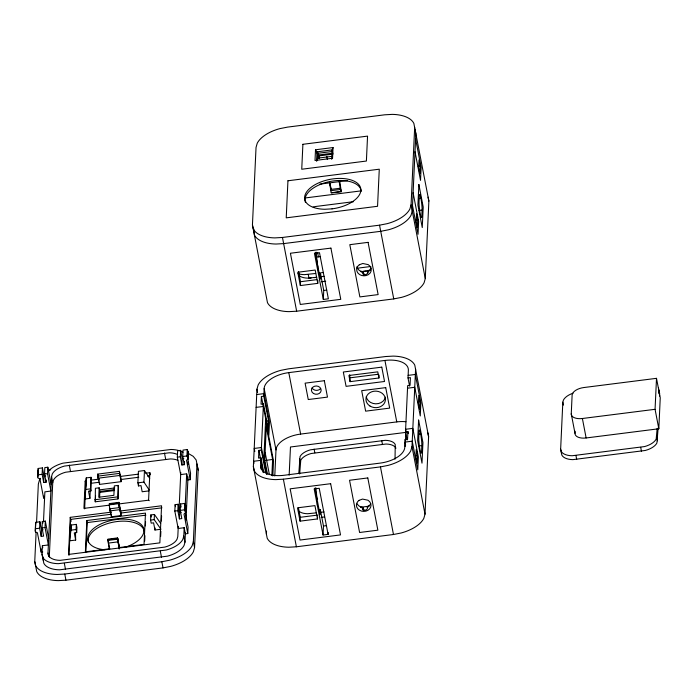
<?xml version="1.0" encoding="UTF-8"?>
<svg xmlns="http://www.w3.org/2000/svg" width="695" height="695" viewBox="0 0 695 695"><rect width="100%" height="100%" fill="white"/><g stroke="black" fill="none" stroke-linecap="round" stroke-linejoin="round"><path stroke-width="1.04" d="M42.76 551.952L41.161 552.16L37.408 532.7L35.41 531.901L35.714 522.336L39.919 521.806L41.5 529.998L41.205 536.41L43.603 536.106L42.03 527.913L42.325 521.502L45.331 521.12L48.685 538.529M43.759 496.126L43.663 498.263L39.91 478.803L37.912 478.004L38.216 468.439L42.421 467.909L44.002 476.101L43.707 482.521L46.105 482.217L46.209 480.071M35.21 530.876L35.714 522.336M37.712 476.978L38.216 468.439M35.41 531.901L35.515 524.456M38.112 473.729L38.008 470.567M188.406 453.505L193.219 456.337L196.164 459.977L198.162 470.063L194.565 547.564L193.366 551.769A31.735 16.393 -10.9 0 1 170.683 566.39L163.03 567.893L65.947 580.186L58.337 580.62A31.735 16.393 -10.9 0 1 36.748 571.603L34.75 561.508L36.097 532.448M36.548 522.762L38.347 484.015L39.537 479.811A31.735 16.393 -10.9 0 1 40.423 478.325M41.205 536.41L39.624 528.217L39.919 521.806M43.707 482.521L42.126 474.32L42.421 467.909M46.105 482.217L44.532 474.016L44.828 467.605L47.833 467.222L51.187 484.632M41.161 552.16L41.309 548.946M185.417 532.718L184.983 542.187L184.045 545.488A23.135 11.954 -10.9 0 1 167.504 556.148L59.553 569.822A23.135 11.954 -10.9 0 1 43.82 563.245L41.995 554.002L42.378 545.705L48.389 544.949L45.036 527.531L45.331 521.12M43.472 522.041L44.88 491.86L50.891 491.052L47.538 473.643L47.833 467.222M43.177 560.153L43.325 557.043M48.607 556.104L48.007 553.038L51.56 476.544L52.316 473.894A16.993 8.774 -10.9 0 1 64.461 466.067L169.276 452.793A16.993 8.774 -10.9 0 1 176.678 454.156M49.293 557.025L52.742 482.695L53.498 480.045A16.993 8.774 -10.9 0 1 65.643 472.218L170.457 458.935A16.993 8.774 -10.9 0 1 177.868 460.299M111.078 512.172L70.247 517.349L68.527 554.428L159.859 542.865L161.579 505.778L120.748 510.947M68.97 555.435L69.648 540.814L71.559 524.986L76.328 524.386L76.919 527.453L76.685 532.587L74.278 532.891L75.659 540.067L69.648 540.814M69.7 539.78L70.647 519.391L111.504 514.222L111.382 516.785L120.999 515.568L121.121 513.006L118.915 502.372L109.306 503.597L109.271 504.231L118.888 503.015L118.915 502.372M75.659 540.067L75.503 532.883M76.685 532.587L76.094 529.512L76.328 524.386M84.642 508.879L85.798 483.955L85.207 480.879L83.93 508.375L109.367 505.152M85.728 489.462L86.267 477.917L91.071 477.309L90.932 490.905L88.526 491.209L89.907 498.376L85.103 498.984L85.728 489.462L90.532 488.854L91.071 477.309M108.35 539.902L107.899 539.138L117.516 537.921L119.514 547.521L144.03 544.411L145.481 513.101L86.84 520.529L85.389 551.839L109.906 548.737M85.885 551.734L87.231 522.579L86.84 520.529M89.907 498.376L90.298 489.975M99.177 487.82L98.742 497.255L113.876 495.335L114.319 485.901L118.107 485.423L118.498 487.473L117.968 498.923L95.25 501.799L95.389 488.298L99.177 487.82L99.871 491.426L99.576 497.716M95.25 501.799L95.545 495.552M98.073 478.203L97.778 474.094L119.41 471.349L121.234 479.463L121.13 481.661L99.498 484.406L98.125 477.239L98.073 478.203L119.705 475.467L119.749 474.503L121.13 481.661M99.498 484.406L99.602 482.208L91.106 483.286M109.384 549.259L107.873 539.78L117.481 538.564L119.062 546.757L117.516 537.921M120.999 515.568L119.618 508.401L119.557 509.678L109.94 510.903L110.001 509.617L111.382 516.785M117.968 498.923L118.107 485.423M119.705 475.467L119.41 471.349M119.201 549.059L117.481 538.564M119.253 505.708L119.557 509.678M117.907 539.972L117.968 538.686M148.808 490.913L142.18 491.756L140.998 485.605L138.47 485.927L137.879 482.851L138.418 471.306L144.473 470.541L149.703 478.377M138.47 485.927L138.618 482.782M149.173 489.923L143.935 482.087L144.473 470.541M144.673 541.066L144.925 535.663M145.377 525.95L145.576 521.632M149.295 500.695L148.582 500.183L149.859 472.696L145.62 473.226M154.438 514.491L154.203 519.625L160.979 529.26L154.976 530.016L153.595 522.849L151.189 523.153L150.598 520.077L150.832 514.943L154.438 514.491L160.606 523.248M154.976 530.016L155.072 527.965M160.641 536.557L160.884 531.345M161.362 521.068L161.596 515.977M174.819 511.068L175.123 504.657L178.12 504.275L179.701 512.467L179.406 518.887L181.803 518.583L180.231 510.391L180.526 503.971L184.731 503.441L185.921 506.438L185.626 512.849L184.019 514.1L187.772 533.56L185.365 533.864L184.184 527.722L178.172 528.487L174.819 511.068L177.824 510.695L178.12 504.275M187.806 458.917L190.569 473.252L190.274 479.672L187.867 479.976L186.686 473.825L180.674 474.589L177.321 457.18L177.625 450.76L180.622 450.377L182.203 458.57L181.908 464.99L184.305 464.686L184.462 461.48M181.908 464.99L180.326 456.797L180.622 450.377M178.276 526.35L177.798 536.592L177.043 539.242A16.993 8.774 -10.9 0 1 164.897 547.078L60.083 560.352A16.993 8.774 -10.9 0 1 48.528 555.522L48.007 553.038M178.936 512.015L180.778 472.452M184.305 464.686L182.733 456.493L183.028 450.073L187.233 449.543L188.423 452.541L188.128 458.952L186.521 460.212L190.274 479.672M185.626 512.849L184.436 509.852L184.731 503.441M188.128 458.952L186.938 455.955L187.233 449.543M41.995 554.002L42.63 557.103A23.135 11.954 -10.9 0 0 58.371 563.671L166.322 549.997A23.135 11.954 -10.9 0 0 182.863 539.337L183.793 536.045L184.184 527.627M185.226 505.23L186.668 474.146M185.435 511.824L185.73 505.413M187.928 457.927L188.232 451.515M186.017 519.947L188.015 476.761M187.772 533.56L188.067 527.149L185.304 512.806M34.75 561.508L35.567 565.461A31.735 16.393 -10.9 0 0 57.155 574.47L64.757 574.044L161.839 561.742L169.502 560.24A31.735 16.393 -10.9 0 0 192.185 545.618L193.375 541.422L196.972 463.921M252.441 224.937L256.038 147.436L257.237 143.231A31.735 16.393 -10.9 0 1 279.92 128.61L287.574 127.107L384.656 114.814L392.267 114.38A31.735 16.393 -10.9 0 1 413.855 123.397L428.876 201.09L425.279 278.591L424.08 282.787A31.735 16.393 -10.9 0 1 401.397 297.408L393.744 298.911L296.652 311.212L289.051 311.638A31.735 16.393 -10.9 0 1 267.462 302.629L252.441 224.937L253.258 228.881A31.735 16.393 -10.9 0 0 274.846 237.898L282.457 237.464L379.54 225.171L387.193 223.668A31.735 16.393 -10.9 0 0 409.876 209.039L411.075 204.843L414.672 127.341M253.727 228.924L254.44 235.023A31.735 16.393 -10.9 0 0 276.037 244.041L283.638 243.606L380.721 231.313L388.375 229.81A31.735 16.393 -10.9 0 0 411.066 215.189L412.257 210.985L415.853 133.492L415.037 129.539M253.362 466.658L256.959 389.165L258.158 384.961A31.735 16.393 -10.9 0 1 280.841 370.339L288.495 368.837L385.577 356.535L393.188 356.109A31.735 16.393 -10.9 0 1 414.776 365.127L428.607 436.668L425.01 514.17L423.82 518.374A31.735 16.393 -10.9 0 1 401.128 532.995L393.474 534.498L296.391 546.791L288.79 547.226A31.735 16.393 -10.9 0 1 267.193 538.208L253.362 466.658L254.179 470.611A31.735 16.393 -10.9 0 0 275.767 479.62L283.378 479.194L380.46 466.892L388.114 465.389A31.735 16.393 -10.9 0 0 410.797 450.768L411.996 446.572L415.593 369.071M409.59 386.133L408.008 377.932L408.365 370.235A24.36 12.588 -10.9 0 0 384.926 360.444L288.79 372.624A24.36 12.588 -10.9 0 0 264.161 388.505L263.805 396.202L261.398 396.506L261.042 404.203L263.448 403.899L261.303 450.099L258.896 450.403L258.54 458.101L260.946 457.797L263.7 472.14M261.398 469.733L260.582 465.494L260.946 457.797M268.062 431.048L268.539 420.788L263.805 396.202M266.385 534.264L266.533 531.032M271.867 475.519L272.614 459.482L266.307 426.704L264.752 460.073L267.401 473.816M272.831 475.979L273.526 461.011L265.629 420.041L263.848 458.535L266.88 474.294M274.786 475.988L275.993 449.96L264.161 388.505M289.163 475.137L290.467 446.998L405.837 432.386L405.176 446.459M317.893 280.467L317.763 283.36L300.336 285.567L300.509 281.718L298.537 271.476M298.798 473.495L300.049 456.554A14.638 7.558 -10.9 0 1 310.517 449.813L385.291 440.335A14.638 7.558 -10.9 0 1 395.246 444.496L395.029 459.178M299.658 473.973L300.761 460.238A14.638 7.558 -10.9 0 1 311.221 453.496L385.994 444.027A14.638 7.558 -10.9 0 1 395.959 448.188M315.513 149.773L315.009 160.484L332.558 158.26L333.053 147.549L315.513 149.773L316.981 151.814L317.676 155.419L317.433 160.658M316.546 161.249L316.981 151.814L332.123 149.894L333.053 147.549M317.58 517.01L317.493 518.939L300.066 521.146L300.249 517.297L298.476 508.08M317.598 269.738L317.78 265.89M318.979 274.273L320.577 274.073L320.343 279.199L315.217 252.572M323.323 299.441L314.444 253.345L319.491 252.711L328.37 298.798L323.323 299.441L323.74 290.458L320.577 274.073M331.689 159.329L332.123 149.894L332.427 151.458L317.285 153.369M339.803 181.543L341.288 191.664L331.671 192.88L331.194 192.758L329.473 182.255M317.337 505.317L317.511 501.469M318.71 509.852L320.317 509.652L320.074 514.786L314.948 488.159M328.188 532.457L328.101 534.385L323.053 535.02L323.47 526.037L320.317 509.652M341.288 191.664L340.802 191.542L339.091 181.039M340.889 189.613L340.802 191.542L331.194 192.758M379.079 375.109L378.94 377.993L350.098 381.651L349.689 374.727M356.943 266.698A7.306 6.212 2.7 0 0 359.888 270.772L363.111 271.893C360.705 276.245 369.531 275.142 367.438 271.345L370.088 269.486A7.306 6.212 2.7 0 0 370.991 268.07M357.23 503.84A7.306 6.212 2.7 0 0 359.628 506.36L362.851 507.472C360.444 511.833 369.262 510.721 367.168 506.924L369.818 505.065A7.306 6.212 2.7 0 0 370.722 503.649M407.088 440.022L405.506 431.83L407.913 431.526L407.557 439.223L405.15 439.527L404.794 447.232A24.36 12.588 -10.9 0 1 380.165 463.105L284.02 475.284A24.36 12.588 -10.9 0 1 260.582 465.494M405.506 431.83L407.652 385.638L410.059 385.334L410.415 377.628L408.008 377.932M417.721 219.915L417.356 227.621L416.175 221.47L416.531 213.773L417.721 219.915L415.653 220.176M420.223 166.018L419.858 173.724L418.677 167.573L419.033 159.876L420.223 166.018L418.155 166.287M422.091 210.003L421.796 216.414A8.531 0.904 82.8 0 1 420.206 213.739A8.531 0.904 82.8 0 1 419.033 202.08L419.337 195.66A8.531 0.904 82.8 0 1 420.918 198.336A8.531 0.904 82.8 0 1 422.091 210.003L419.007 210.394M417.452 455.503L417.096 463.2L415.914 457.049L416.27 449.352L417.452 455.503L415.393 455.764M419.954 401.606L419.598 409.303L418.416 403.161L418.772 395.455L419.954 401.606L417.895 401.866M421.83 445.582L421.535 452.002A8.531 0.904 82.8 0 1 419.945 449.318A8.531 0.904 82.8 0 1 418.772 437.659L419.068 431.239A8.531 0.904 82.8 0 1 420.657 433.923A8.531 0.904 82.8 0 1 421.83 445.582L418.738 445.973M658.122 428.051L656.923 442.984A16.246 8.392 -10.9 0 1 645.316 450.464L572.854 459.638A16.246 8.392 -10.9 0 1 561.812 455.025L560.648 449.144L562.828 402.188L563.428 400.068A16.246 8.392 -10.9 0 1 573.036 393.196M561.395 453.036L561.499 450.907M571.255 413.855L572.124 395.081A11.572 5.977 -10.9 0 1 583.826 387.541L656.506 378.332L660.25 397.801L658.817 428.763L586.137 437.963A11.572 5.977 -10.9 0 1 575 433.315L571.255 413.855A11.572 5.977 -10.9 0 0 582.384 418.503L655.064 409.303L656.506 378.332M575 433.315L575.095 431.23M560.648 449.144L561.056 451.133A16.246 8.392 -10.9 0 0 572.107 455.746L644.56 446.572A16.246 8.392 -10.9 0 0 656.176 439.092L657.175 428.433M658.808 393.214L658.547 388.019M659.607 396.037L658.956 390.008M332.314 156.314L318.927 158.008L318.18 152.943M318.927 158.008L319.022 155.949M85.633 487.438L86.267 477.917M69.882 535.68L71.559 524.986M97.682 476.162L119.314 473.417M318.579 154.994L333.001 153.169M318.527 155.958L332.948 154.134M319.856 184.114L347.578 180.596M330.855 189.422L340.472 188.206M330.794 190.708L340.411 189.492M305.166 197.962L360.705 190.925M353.538 201.689L316.129 206.432A11.572 5.977 -10.9 0 0 313.167 207.014M418.859 198.596L420.918 198.336M316.46 257.011A11.572 5.977 -10.9 0 0 318.44 256.855L320.577 256.585M298.077 273.621A16.246 8.392 -10.9 0 0 304.41 274.638L315.678 273.483M318.866 273.074L323.114 272.544M357.082 268.235L370.887 266.489M316.746 277.262L307.815 278.139A14.638 7.558 -10.9 0 1 299.206 275.663M321.038 276.714L324.261 276.306M360.748 271.684L370.409 270.459M311.125 278.043L308.997 278.313L308.25 274.421M314.305 277.644L316.434 277.374M363.137 271.458L366.326 271.05M361.513 272.092L363.111 271.893L364.171 274.204M369.036 271.137L367.438 271.345L368.142 272.883M300.509 281.718L316.911 279.633M321.446 281.77L325.72 281.223M323.74 290.458L326.763 290.076M350.28 377.802L378.054 374.284M256.707 394.552L263.918 393.631L269.443 422.317L268.852 435.148L263.327 406.471L256.116 407.383M408.13 375.37L415.341 374.457L420.866 403.135L420.267 415.966L414.741 387.289L407.531 388.201M266.472 421.048L268.539 420.788M275.993 449.96A24.36 12.588 -10.9 0 1 300.622 434.08L396.767 421.908A24.36 12.588 -10.9 0 1 405.915 421.717M37.921 474.859L42.126 474.32M44.532 474.016L47.538 473.643M177.321 457.18L180.326 456.797M182.733 456.493L186.938 455.955M44.002 476.101L45.601 475.901M182.203 458.57L183.801 458.37M418.599 434.184L420.657 433.923M91.566 480.071L98.985 479.133M120.183 476.449L138.201 474.172M265.403 460.394L272.614 459.482M121.234 479.463L138.757 477.248M147.609 476.127L149.503 475.884M137.879 482.851L143.935 482.087M99.567 489.871L114.71 487.951M99.871 491.426L114.006 489.636M100.028 492.364L114.475 490.531M94.859 499.748L117.568 496.873M118.888 503.015L120.635 512.875L118.862 503.658L109.245 504.874L109.94 510.903M118.906 503.945L148.582 500.183M109.549 508.853L119.166 507.637L118.862 503.658M121.121 513.006L161.978 507.828M35.419 528.747L39.624 528.217M42.03 527.913L45.036 527.531M180.231 510.391L184.436 509.852M87.231 522.579L145.88 515.151M41.5 529.998L43.107 529.79M179.701 512.467L181.299 512.267M71.324 530.12L76.094 529.512M150.598 520.077L154.203 519.625M316.486 512.841L307.546 513.727A14.638 7.558 -10.9 0 1 298.946 511.242M319.7 512.432L323.992 511.894M360.488 507.272L369.071 506.177M361.244 507.671L362.851 507.472L363.902 509.791M367.168 506.924L368.776 506.724M107.838 540.423L117.455 539.198M300.249 517.297L317.676 515.091M108.203 543.108L117.82 541.891M321.186 517.349L324.391 516.941M323.47 526.037L326.502 525.655M97.778 474.094L98.23 476.118M98.69 478.151L99.15 480.176M659.703 393.9L659.294 391.911A16.246 8.392 -10.9 0 0 658.4 390.633M428.059 197.145L428.876 201.09M427.79 432.724L428.607 436.668M197.345 466.119L198.162 470.063M187.911 462.184L188.336 464.251L187.954 462.21M655.064 409.303L658.817 428.763M656.775 436.973L657.522 440.865M640.703 447.328L641.45 451.22M582.384 418.503L586.137 437.963M575.947 455.529L576.694 459.421M562.828 402.188L563.393 405.107M415.601 138.87L421.127 167.556L420.527 180.387L415.011 151.71M413.099 192.767L418.625 221.444L418.034 234.285L412.509 205.598M411.075 204.843L425.279 278.591M379.54 225.171L393.744 298.911M411.996 446.572L425.01 514.17M407.913 431.526L408.304 433.576M406.245 432.455L405.628 429.267L412.839 428.355L418.364 457.032L417.764 469.863L412.239 441.186L405.029 442.098L405.619 445.174M405.15 439.527L405.541 441.577M384.926 360.444L396.767 421.908M363.111 271.893L363.693 274.925M378.94 377.993L377.759 371.851L348.916 375.5L350.098 381.651M381.72 440.543L382.432 444.227M326.763 156.401L327.362 159.468M330.125 184.045L331.115 189.17M329.899 183.662L331.081 189.804M380.46 466.892L393.474 534.498M317.65 252.763L318.44 256.855M362.851 507.472L363.433 510.512M317.763 283.36L315.191 270.042L297.773 272.249L300.336 285.567M282.457 237.464L296.652 311.212M314.105 449.1L314.818 452.793M328.101 534.385L319.222 488.29L314.175 488.932L323.053 535.02M317.493 518.939L314.931 505.621L297.503 507.828L300.066 521.146M288.79 372.624L300.622 434.08M299.493 458.526L300.197 462.21M283.378 479.194L296.391 546.791M263.448 403.899L268.174 428.485M261.398 396.506L263.17 405.724M256.959 389.165L257.567 392.328M265.108 452.367L269.391 474.572M266.533 474.086L261.416 447.528L254.205 448.44L254.804 451.515M261.303 450.099L265.638 472.635M258.896 450.403L260.477 458.596M263.188 472.652L260.825 460.359L253.614 461.272L254.005 463.322M193.375 541.422L194.565 547.564M180.526 503.971L181.117 507.046M183.793 536.045L184.983 542.187M177.824 510.695L179.406 518.887M175.123 504.657L175.514 506.707M164.48 453.062L165.662 459.213M149.859 472.696L150.25 474.737M160.319 551.178L161.501 557.329M161.839 561.742L163.03 567.893M150.832 514.943L151.232 516.993M110.462 510.382L110.852 512.432M109.836 507.949L110.826 513.075M107.873 539.78L109.445 547.973M90.532 488.854L90.932 490.905M69.283 465.12L70.473 471.262M70.247 517.349L71.038 521.441M51.56 476.544L52.742 482.695M64.34 563.341L65.521 569.483M64.757 574.044L65.947 580.186M42.325 521.502L42.725 523.543M42.378 545.705L42.769 547.756M316.069 252.129L317.38 263.848M315.799 487.716L317.12 499.427M320.43 388.74A4.874 4.144 2.7 0 1 312.038 387.923M385.43 397.201A9.747 8.279 2.7 0 1 375.743 403.821A9.747 8.279 2.7 0 1 366.239 396.758M43.481 474.781A31.735 16.393 -10.9 0 1 44.854 473.573M48.85 470.758A31.735 16.393 -10.9 0 1 50.666 469.716M182.985 452.271A23.135 11.954 -10.9 0 0 170.987 449.465L63.037 463.139A23.135 11.954 -10.9 0 0 48.911 470.576M88.256 542.065A28.504 14.725 -10.9 0 1 114.162 521.98A28.504 14.725 -10.9 0 1 144.334 532.04M104.91 549.797A28.504 14.725 -10.9 0 1 94.06 528.122A28.504 14.725 -10.9 0 1 139.07 522.866A28.504 14.725 -10.9 0 1 124.448 547.521M305.418 202.323A28.504 14.725 -10.9 0 1 330.151 181.473A28.504 14.725 -10.9 0 1 361.235 191.36M319.648 157.791A4.874 4.144 2.7 0 1 317.354 158.642M318.744 154.499A4.874 4.144 2.7 0 1 317.528 154.794M287.947 180.77L286.227 217.856L377.559 206.285L379.279 169.198L287.947 180.77M302.898 144.299L301.743 169.233L366.395 161.04L367.551 136.116L302.898 144.299M418.868 184.505L417.921 205.034L422.256 227.569L423.212 207.041L418.868 184.505M418.607 420.084L417.652 440.621L421.995 463.157L422.942 442.619L418.607 420.084M359.341 264.769L358.038 265.933A7.306 6.212 2.7 0 0 359.715 274.629C362.886 276.549 367.377 276.15 369.905 273.335A7.306 6.212 2.7 0 0 368.237 264.639L362.79 263.492L359.341 264.769M359.08 500.348L357.769 501.521A7.306 6.212 2.7 0 0 359.445 510.208C362.625 512.128 367.116 511.737 369.644 508.914A7.306 6.212 2.7 0 0 367.968 500.226L362.521 499.071L359.08 500.348M368.081 242.355L349.811 244.675L359.871 296.913L378.132 294.593L368.081 242.355M330.916 248.115L290.414 253.241L300.283 304.453L340.776 299.328L330.916 248.115M381.781 367.142L343.321 372.016L346.084 386.351L384.535 381.486L381.781 367.142M324.33 380.712L305.105 383.154L308.259 399.538L327.484 397.106L324.33 380.712M385.725 387.628L361.687 390.677L365.631 411.162L389.669 408.113L385.725 387.628M367.811 477.943L349.542 480.254L359.602 532.492L377.871 530.181L367.811 477.943M330.655 483.694L290.154 488.828L300.014 540.041L340.515 534.907L330.655 483.694M332.036 208.856L324.782 209.273A28.504 14.725 -10.9 0 1 311.638 186.92A28.504 14.725 -10.9 0 1 358.516 184.271A28.504 14.725 -10.9 0 1 332.036 208.856M313.454 393.457A4.874 4.144 2.7 0 0 321.142 390.599A4.874 4.144 2.7 0 0 314.288 386.324A4.874 4.144 2.7 0 0 313.454 393.457M369.992 406.045A9.747 8.279 2.7 0 0 385.369 400.337A9.747 8.279 2.7 0 0 371.669 391.798A9.747 8.279 2.7 0 0 369.992 406.045"/></g></svg>
